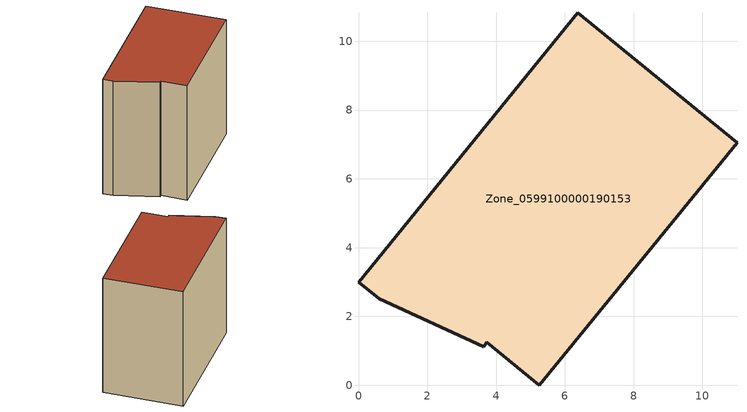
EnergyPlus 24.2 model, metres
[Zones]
Zone_0599100000190153
 floor ground (C_G): 3.73,1.24 3.64,1.13 0.6,2.51 0,3 6.38,10.83 11,7.05 5.25,0 z0
 wall outside (C_F): 5.25,0 11,7.05 6.38,10.83 0,3 0.6,2.51 3.64,1.13 3.73,1.24 5.25,0 z0:9.55
 roof outside (C_R): 3.64,1.13 3.73,1.24 5.25,0 11,7.05 6.38,10.83 0,3 0.6,2.51 z9.55
[BUILDING]
Pand.0599100000190153: North Axis=0; Terrain=City; Loads Convergence Tolerance Value=0.04; Temperature Convergence Tolerance Value=0.4; Solar Distribution=FullExterior; Maximum Number of Warmup Days=25; Minimum Number of Warmup Days=1
[Site:Location]
Rotterdam.The.Hague.AP_ZH_NLD Design_Conditions: Latitude=51.96; Longitude=4.45; Time Zone=1; Elevation=-4.5
[SITE:GROUNDTEMPERATURE:BUILDINGSURFACE]
18, 18, 18, 18, 18, 18, 18, 18, 18, 18, 18, 18
[MATERIAL] Thermal Absorptance=0.9; Solar Absorptance=0.7; Visible Absorptance=0.7
Name | Roughness | Thickness | Conductivity | Density | Specific Heat
G.TI.1946 | MediumSmooth | 0.15 | 1 | 540 | 1210
F.TI.1946 | Rough | 0.3 | 0.857143 | 1920 | 840
R.TI.1946 | MediumRough | 0.2 | 0.1 | 1500 | 1000
[CONSTRUCTION]
C_G: G.TI.1946
C_F: F.TI.1946
C_R: R.TI.1946
[ZONE]
Zone_0599100000190153: Type=1; Multiplier=1; Ceiling Height=Autocalculate; Volume=Autocalculate; Floor Area=autocalculate; Part of Total Floor Area=Yes
[ZONEINFILTRATION:DESIGNFLOWRATE]
Infil_Zone_0599100000190153: Zone or ZoneList or Space or SpaceList=Zone_0599100000190153; Schedule=AlwaysOn; Design Flow Rate Calculation Method=Flow/Area; Flow Rate per Floor Area=0.003; Constant Term Coefficient=1; Temperature Term Coefficient=0; Velocity Term Coefficient=0; Velocity Squared Term Coefficient=0
[HVACTEMPLATE:ZONE:IDEALLOADSAIRSYSTEM]
Zone_0599100000190153: Maximum Heating Supply Air Temperature=50; Minimum Cooling Supply Air Temperature=13; Maximum Heating Supply Air Humidity Ratio=0.0156; Minimum Cooling Supply Air Humidity Ratio=0.0077; Heating Limit=NoLimit; Cooling Limit=NoLimit; Dehumidification Control Type=ConstantSensibleHeatRatio; Cooling Sensible Heat Ratio=0.7; Dehumidification Setpoint=60; Humidification Control Type=None; Humidification Setpoint=30; Outdoor Air Method=None; Outdoor Air Flow Rate per Person=0.00944; Outdoor Air Flow Rate per Zone Floor Area=0; Outdoor Air Flow Rate per Zone=0; Demand Controlled Ventilation Type=None; Outdoor Air Economizer Type=NoEconomizer; Heat Recovery Type=None; Sensible Heat Recovery Effectiveness=0.7; Latent Heat Recovery Effectiveness=0.65
[ZONECONTROL:THERMOSTAT]
ThermostatControl_Zone_0599100000190153: Zone or ZoneList=Zone_0599100000190153; Control Type Schedule=DualSetpointControlType; Control 1=Thermostat_Zone_0599100000190153; Temperature Difference Between Cutout And Setpoint=0
[THERMOSTATSETPOINT:DUALSETPOINT]
Thermostat_Zone_0599100000190153: Heating Setpoint Temperature Schedule=HeatingSetpoint_Zone_0599100000190153; Cooling Setpoint Temperature Schedule=CoolingSetpoint_Zone_0599100000190153
[SCHEDULE:COMPACT]
HeatingSetpoint_Zone_0599100000190153: Through: 12/31, For: AllDays, Until: 24:00, 21
CoolingSetpoint_Zone_0599100000190153: Through: 12/31, For: AllDays, Until: 24:00, 24
DualSetpointControlType: Through: 12/31, For: AllDays, Until: 24:00, 4
AlwaysOn: Through: 12/31, For: AllDays, Until: 24:00, 1
